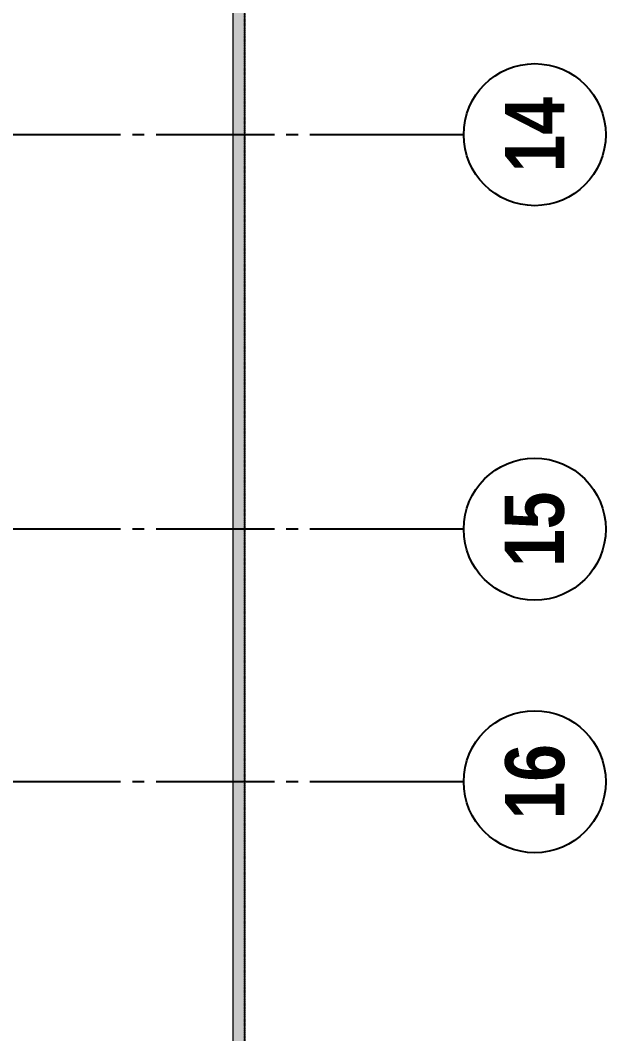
# Model space of a CAD drawing. Header units: millimetres. Extents: x -3973692 to -2843767, y 592734 to 838475.
# Drawn here: x -3648134 to -3633292, y 636043 to 661731 of the extents above; entities that cross this region are included whole.
import ezdxf
from ezdxf.enums import TextEntityAlignment as Align

# ---------------------------------------------------------------- set-up
doc = ezdxf.new("R2010")
doc.units = ezdxf.units.MM
doc.header["$MEASUREMENT"] = 0
for name, pattern in [('CHG_XX_Cot_Ham 1$0$MB_Luoi truc$0$HTT Hidden 21', [3, 2, -1]), ('CHG_XX_Luoi truc$0$MB_Luoi truc$0$Center101', [13, 10, -1, 1, -1]), ('DIVIDE2', [15.875, 6.35, -3.175, 0, -3.175, 0, -3.175])]:
    doc.linetypes.add(name, pattern=pattern)
for name, color, linetype, lineweight in [("'S_General_Divide_3 Intermediate", 3, 'DIVIDE2', 40), ('CHG_XX_Cot_Ham 1$0$Ap0302_PC', 150, 'Continuous', 9), ('CHG_XX_Cot_Ham 1$0$Ap0311_H', 8, 'Continuous', 15)]:
    doc.layers.add(name, color=color, linetype=linetype, lineweight=lineweight)
for name, color, linetype in [('CHG_XX_Cot_Ham 1$0$MB_Cot ham$0$Concrete Line', 6, 'Continuous'), ('CHG_XX_Cot_Ham 1$0$mb_cot tang 1-3$0$Concrete Line', 6, 'Continuous'), ('CHG_XX_Luoi truc$0$Grid', 34, 'Continuous'), ('CHG_XX_Luoi truc$0$Grid Line', 251, 'CHG_XX_Luoi truc$0$MB_Luoi truc$0$Center101')]:
    doc.layers.add(name, color=color, linetype=linetype)
doc.styles.add('CHG_XX_Luoi truc$0$MB_Luoi truc$0$Grid A-F$0$VNI-HelveCB', font='')
doc.styles.get('CHG_XX_Luoi truc$0$MB_Luoi truc$0$Grid A-F$0$VNI-HelveCB').set_extended_font_data('VNI-Helve-Condense', bold=True)

# ---------------------------------------------------------------- blocks, each defined once
blk = doc.blocks.new('*U2843')
at = {"layer": 'CHG_XX_Luoi truc$0$Grid', "lineweight": -2}
blk.add_line((0, -3), (0, 0), dxfattribs=at)
blk.add_circle((0, -9), 6, dxfattribs=at)
at = {"layer": 'CHG_XX_Luoi truc$0$Grid Line'}
blk.add_line((0, 0), (0, 438), dxfattribs=at)
at = {"layer": 'CHG_XX_Luoi truc$0$Grid', "lineweight": -2, "style": 'CHG_XX_Luoi truc$0$MB_Luoi truc$0$Grid A-F$0$VNI-HelveCB'}
for tag, p in [('GRIDSUB', (0, 447)), ('GRID', (0, -9))]:
    blk.add_attdef(tag, text='', height=5, dxfattribs=at).set_placement(p, align=Align.MIDDLE)
blk = doc.blocks.new('CHG_XX_Luoi truc')
at = {"layer": 'CHG_XX_Luoi truc$0$Grid'}
ref = blk.add_blockref('*U2843', (110703, 48850), dxfattribs=dict(at, xscale=300.0000000000013, yscale=300.0000000000013, zscale=300.0000000000013, rotation=90))
ref.add_attrib('GRID', '14', dxfattribs={"lineweight": -2, "height": 1500, "rotation": 90, "style": 'CHG_XX_Luoi truc$0$MB_Luoi truc$0$Grid A-F$0$VNI-HelveCB'}).set_placement((113403, 48850), align=Align.MIDDLE)
ref = blk.add_blockref('*U2843', (110703, 38850), dxfattribs=dict(at, xscale=300.0000000000013, yscale=300.0000000000013, zscale=300.0000000000013, rotation=90))
ref.add_attrib('GRID', '15', dxfattribs={"lineweight": -2, "height": 1500, "rotation": 90, "style": 'CHG_XX_Luoi truc$0$MB_Luoi truc$0$Grid A-F$0$VNI-HelveCB'}).set_placement((113403, 38850), align=Align.MIDDLE)
ref = blk.add_blockref('*U2843', (110703, 32450), dxfattribs=dict(at, xscale=300.0000000000013, yscale=300.0000000000013, zscale=300.0000000000013, rotation=90))
ref.add_attrib('GRID', '16', dxfattribs={"lineweight": -2, "height": 1500, "rotation": 90, "style": 'CHG_XX_Luoi truc$0$MB_Luoi truc$0$Grid A-F$0$VNI-HelveCB'}).set_placement((113403, 32450), align=Align.MIDDLE)
blk = doc.blocks.new('CHG_XX_Cot_Ham 1')
at = {"layer": 'CHG_XX_Cot_Ham 1$0$Ap0311_H'}
h = blk.add_hatch(color=256, dxfattribs=at)
h.dxf.hatch_style = 1
h.paths.add_polyline_path([(99639.2, 163400), (-10900, 163400), (-10900, 85450), (-300, 85450), (-300, 84050), (32350, 84050), (32350, -9000), (103575.5, -9000), (106050, -6022), (106050, 158254.3)])
h.paths.add_polyline_path([(99533.7, 163100), (105750, 158110.4), (105750, 90450), (105650, 90450), (105650, 90450), (105750, 90450), (105750, 13850), (105750, 13825.9), (105750, -5913.6), (103434.7, -8700), (93600, -8700), (32650, -8700), (32650, 84350), (0, 84350), (0, 85750), (-10600, 85750), (-10600, 163100), (93600, 163100)], flags=16)
at = {"layer": 'CHG_XX_Cot_Ham 1$0$Ap0302_PC'}
blk.add_lwpolyline([(32350, 84050), (-300, 84050), (-300, 85450), (-10900, 85450), (-10900, 163400), (99639.2, 163400), (106050, 158254.3), (106050, -6022), (103575.5, -9000), (32350, -9000)], close=True, dxfattribs=at)
blk.add_lwpolyline([(105750, 90444), (105750, -5913.6), (103434.7, -8700), (32650, -8700), (32650, 84350), (0, 84350), (0, 85750), (-10600, 85750), (-10600, 163100), (99533.7, 163100), (105750, 158110.4), (105750, 127475.9)], dxfattribs=at)
at = {"layer": 'CHG_XX_Cot_Ham 1$0$MB_Cot ham$0$Concrete Line', "linetype": 'CHG_XX_Cot_Ham 1$0$MB_Luoi truc$0$HTT Hidden 21'}
blk.add_lwpolyline([(99639.2, 163400), (106050, 158254.3), (106050, -6022), (103575.5, -9000), (32350, -9000), (32350, 84050), (-300, 84050), (-300, 85450), (-10900, 85450), (-10900, 163400)], close=True, dxfattribs=at)
at = {"layer": 'CHG_XX_Cot_Ham 1$0$mb_cot tang 1-3$0$Concrete Line'}
blk.add_blockref('CHG_XX_Luoi truc', (0, 0), dxfattribs=at)

msp = doc.modelspace()

# ---------------------------------------------------------------- block references
at = {"layer": "'S_General_Divide_3 Intermediate"}
msp.add_blockref('CHG_XX_Cot_Ham 1', (-3748495.2, 609981), dxfattribs=at)

doc.saveas('drawing.dxf')
